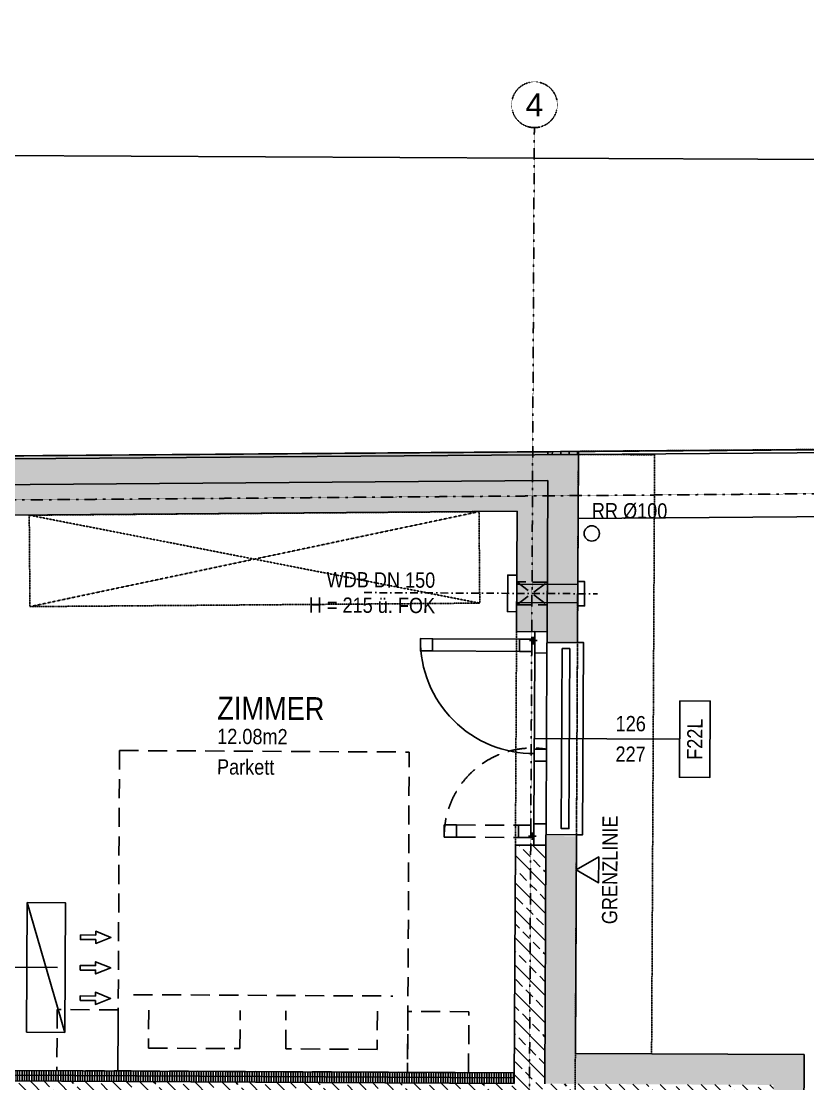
# Model space of a CAD drawing. Header units: millimetres. Extents: x -89828 to -25315, y -35442 to 69272.
# Drawn here: x -75970 to -70811, y 34808 to 41773 of the extents above; entities that cross this region are included whole.
import ezdxf
from ezdxf.enums import TextEntityAlignment as Align

# ---------------------------------------------------------------- set-up
doc = ezdxf.new("R2010")
doc.units = ezdxf.units.MM
for name, pattern in [('HIDDEN2', [0.1875, 0.125, -0.0625]), ('STRICHLINIE', [0.75, 0.5, -0.25]), ('STRICHPUNKT', [1, 0.5, -0.25, 0, -0.25])]:
    doc.linetypes.add(name, pattern=pattern)
for name, color, linetype in [('01-BFL-G00-L04-M0', 10, 'Continuous'), ('01-TXT---------M0', 1, 'Continuous'), ('01-TXT---------PP', 1, 'Continuous'), ('01-TXT-G00-L04-M0', 1, 'Continuous'), ('02-ANS-G00-L04-M0', 8, 'Continuous'), ('02-AXO-G00-L04-M0', 8, 'STRICHPUNKT'), ('02-DIM-G00-L04-ACHSEN', 8, 'Continuous'), ('02-DIM-G00-L04-BEHÖRDE', 20, 'Continuous'), ('02-DIM-G00-L04-ROHBAU', 8, 'Continuous'), ('02-FIL-G00-L04-LILA', 223, 'Continuous'), ('02-FIL-G00-L04-ORANGE', 40, 'Continuous'), ('02-FIL-G00-L04-STB', 8, 'Continuous'), ('02-HID-G00-L04-M0', 8, 'HIDDEN2'), ('02-TWA---------M0', 4, 'Continuous'), ('02-TWA-G00-L04-M0', 4, 'Continuous'), ('02-TWB-G00-L04-M0', 5, 'Continuous'), ('02-WDA---------M0', 8, 'Continuous'), ('02-WDA-G00-L04-M0', 8, 'Continuous'), ('02-ZWA-G00-L04-M0', 2, 'Continuous'), ('03-SYM-G00-L04-M0', 8, 'Continuous'), ('04-HLP---------M0', 8, 'HIDDEN2'), ('04-STO---------M0', 1, 'Continuous'), ('04-SYM---------EP', 8, 'Continuous'), ('04-SYM-G00-L04-EP', 8, 'Continuous'), ('04-TXT---------EP', 8, 'Continuous'), ('04-TXT-G00-L04-M0', 8, 'Continuous'), ('04-TXT-G00-L04-POS', 8, 'Continuous'), ('05-SYM---------M0', 8, 'Continuous'), ('05-TXT---------PP', 8, 'Continuous'), ('05-TXT--------M0', 8, 'Continuous'), ('05-TXT-G00-L04-M0', 8, 'Continuous'), ('07-SAN---------M0', 8, 'Continuous'), ('07-SAN-G00-L04-KLIMA', 8, 'Continuous'), ('07-SAN-G00-L04-M0', 8, 'Continuous'), ('07_MOB-G00-L04-M0', 6, 'HIDDEN2'), ('09-VER-G00-L04-GRUNDSTÜCKSGRENZE', 161, 'Continuous')]:
    doc.layers.add(name, color=color, linetype=linetype)
doc.styles.add('ARIAL', font='arial.ttf', dxfattribs={"width": 0.85})
doc.styles.get("Standard").update_dxf_attribs({"font": 'arial.ttf'})
doc.dimstyles.new('pp chromy&schneider', dxfattribs={"dimscale": 0.005, "dimtxt": 25, "dimasz": 10, "dimexe": 0, "dimexo": 0, "dimgap": 5, "dimtad": 1, "dimdec": 1, "dimlfac": 100, "dimrnd": 0.1, "dimzin": 9, "dimdsep": 46, "dimtxsty": 'ARIAL', "dimblk": 'c&s kote', "dimcen": 0, "dimse1": 1, "dimse2": 1, "dimclrd": 8, "dimclrt": 8, "dimadec": 0, "dimazin": 0, "dimtfac": 0.75, "dimtdec": 1, "dimtix": 1, "dimtmove": 2, "dimatfit": 0, "dimldrblk": 'NONE', "dimfxl": 1, "dimtolj": 1, "dimlwd": -1, "dimarcsym": 0})
pattern_1 = [(89.70755, (-111790.204, -17025.04), (-27.252854, 47.764726), [31.75, -63.5]), (209.70755, (-111790.204, -17025.04), (-27.739039, -47.484027), [31.75, -63.5]), (149.70755, (-111790.204, -17025.04), (-54.991893, 0.280699), [-63.5, 31.75])]
pattern_2 = [(134.70755, (-111790.2, -17025.04), (-90.25976, -89.34302), []), (134.70755, (-111789.75, -16935.24), (-90.25976, -89.34302), [63.5, -31.75])]

# ---------------------------------------------------------------- blocks, each defined once
blk = doc.blocks.new('05-TXT')
at = {"layer": '05-TXT--------M0'}
blk.add_line((-0.4, 0), (0.4, 0), dxfattribs=at)
at = {"layer": '05-TXT--------M0', "color": 8, "style": 'ARIAL', "width": 0.85}
blk.add_attdef('BREITE', text='', height=0.1, dxfattribs=at).set_placement((0, 0.05), align=Align.CENTER)
blk.add_attdef('HÖHE', text='', height=0.1, rotation=360, dxfattribs=at).set_placement((0, -0.06), align=Align.TOP_CENTER)
blk = doc.blocks.new('01-SQM')
at = {"layer": '01-TXT---------M0', "color": 1, "style": 'ARIAL', "width": 0.85}
blk.add_attdef('ROOM', (0, 0), '', height=0.15, dxfattribs=at)
blk.add_attdef('AREA', text='', height=0.1, dxfattribs=at).set_placement((0, -0.06), align=Align.TOP_LEFT)
at = {"layer": '01-TXT---------PP', "color": 1, "style": 'ARIAL', "width": 0.85}
blk.add_attdef('NR', text='', height=0.15, dxfattribs=at).set_placement((-0.1173, 0), align=Align.RIGHT)
blk.add_attdef('FLOOR', text='', height=0.1, dxfattribs=at).set_placement((0, -0.26), align=Align.TOP_LEFT)
blk = doc.blocks.new('FENSTER_140')
at = {"layer": '02-WDA---------M0'}
for points in [[(0.07, -0.2), (0.07, -0.4)], [(1.33, -0.2), (1.33, -0.4)]]:
    blk.add_lwpolyline(points, dxfattribs=at)
at = {"layer": '04-HLP---------M0', "linetype": 'Continuous'}
for points in [[(0.13, 0.55), (0.13, 0.63), (0.05, 0.63), (0.05, 0.55)], [(0.13, -0.1), (0.13, -0.02), (0.05, -0.02), (0.05, -0.1)]]:
    blk.add_lwpolyline(points, close=True, dxfattribs=at)
for points in [[(0.05, 0.55), (0.05, -0.02)], [(0.13, 0.55), (0.13, -0.02)]]:
    blk.add_lwpolyline(points, dxfattribs=at)
at = {"layer": '04-HLP---------M0'}
for points in [[(1.27, 0.3874), (1.27, 0.4674), (1.35, 0.4674), (1.35, 0.3874)], [(1.27, -0.1), (1.27, -0.02), (1.35, -0.02), (1.35, -0.1)]]:
    blk.add_lwpolyline(points, close=True, dxfattribs=at)
for points in [[(1.27, 0.3874), (1.27, -0.02)], [(1.35, 0.3874), (1.35, -0.02)], [(0.034, -0.11), (0.084, -0.11)], [(0.059, -0.135), (0.059, -0.085)], [(1.366, -0.11), (1.316, -0.11)], [(1.341, -0.135), (1.341, -0.085)]]:
    blk.add_lwpolyline(points, dxfattribs=at)
at = {"layer": '04-HLP---------M0', "linetype": 'Continuous'}
blk.add_arc((0.059, -0.11), 0.74, 359.09057, 90.46457, dxfattribs=at)
at = {"layer": '04-HLP---------M0'}
blk.add_arc((1.341, -0.11), 0.5775, 89.17818, 188.24632, dxfattribs=at)
at = {"layer": '04-STO---------M0'}
for points in [[(0.14, -0.2), (0, -0.2), (0, -0.12), (0.14, -0.12)], [(0.77, -0.2), (0.85, -0.2), (0.85, -0.12), (0.77, -0.12)], [(1.26, -0.2), (1.4, -0.2), (1.4, -0.12), (1.26, -0.12)]]:
    blk.add_lwpolyline(points, close=True, dxfattribs=at)
at = {"layer": '04-SYM---------EP'}
for p, q in [((1.26, -0.12), (0.14, -0.12)), ((1.26, -0.2), (0.14, -0.2))]:
    blk.add_line(p, q, dxfattribs=at)
blk = doc.blocks.new('04-TXT')
blk.add_line((0, 0), (0.9529, 0))
at = {"layer": '04-TXT---------EP', "color": 8, "style": 'ARIAL', "width": 0.85}
blk.add_attdef('WIDTH', text='', height=0.1, dxfattribs=at).set_placement((0.6322, 0.05), align=Align.CENTER)
blk.add_attdef('HEIGHT', text='', height=0.1, dxfattribs=at).set_placement((0.6322, -0.05), align=Align.TOP_CENTER)
blk = doc.blocks.new('03-rar')
blk.add_circle((0, 0), 0.05)
at = {"layer": '01-TXT---------M0', "color": 8, "style": 'ARIAL', "width": 0.85}
blk.add_attdef('RR', text='', height=0.1, dxfattribs=at).set_placement((0, 0.1), align=Align.CENTER)
blk = doc.blocks.new('BETT')
for points in [[(0, 0.95), (-0.4, 0.95), (-0.4, 1.35), (0, 1.35)], [(0, -1.35), (-0.4, -1.35), (-0.4, -0.95), (0, -0.95)]]:
    blk.add_lwpolyline(points, close=True)
at = {"flags": 128}
blk.add_lwpolyline([(-2.1, 0.95), (-2.1, -0.95), (0, -0.95), (0, 0.95)], close=True, dxfattribs=at)
for points in [[(-0.5, 0.85), (-0.5, -0.85)], [(-0.4, 0.75), (-0.15, 0.75), (-0.15, 0.15), (-0.4, 0.15)], [(-0.4, -0.75), (-0.15, -0.75), (-0.15, -0.15), (-0.4, -0.15)]]:
    blk.add_lwpolyline(points)
blk = doc.blocks.new('01-HK3')
blk.add_lwpolyline([(0, 0), (0.0423, 0.0732), (-0.0423, 0.0732)], close=True)
at = {"color": 0, "style": 'ARIAL', "width": 0.85}
blk.add_attdef('HEIGHT', text='', height=0.05, dxfattribs=at).set_placement((0, 0.35), align=Align.TOP_CENTER)
blk = doc.blocks.new('WANDLÜFER')
at = {"layer": '02-TWA---------M0', "linetype": 'HIDDEN2', "ltscale": 0.75}
for points in [[(0.075, 0), (0.075, -0.2), (-0.075, -0.2), (-0.075, 0), (0.075, 0)], [(-0.075, 0), (0.075, -0.2)], [(0.075, 0), (-0.075, -0.2)]]:
    blk.add_lwpolyline(points, dxfattribs=at)
at = {"layer": '07-SAN---------M0', "linetype": 'STRICHPUNKT', "ltscale": 0.1}
blk.add_lwpolyline([(0, 1), (0, -0.53)], dxfattribs=at)
at = {"layer": '07-SAN---------M0'}
for points in [[(0, 0), (-0.12, 0), (-0.12, 0.06), (0.12, 0.06), (0.12, 0)], [(0.08, -0.4), (-0.08, -0.4), (-0.08, -0.445), (0.08, -0.445)]]:
    blk.add_lwpolyline(points, close=True, dxfattribs=at)
for points in [[(-0.06, 0), (-0.06, -0.4)], [(0.06, 0), (0.06, -0.4)]]:
    blk.add_lwpolyline(points, dxfattribs=at)
blk = doc.blocks.new('c&s kote')
at = {"color": 8}
for p, q in [((0, -2), (0, 2)), ((0, 2), (0, -2)), ((-2, 0), (2, 0)), ((2, 0), (-2, 0))]:
    blk.add_line(p, q, dxfattribs=at)
blk.add_circle((0, 0), 0.5, dxfattribs=at)
blk = doc.blocks.new('*D358')
at = {"layer": '02-DIM-G00-L04-ROHBAU', "color": 8, "transparency": 16777216}
blk.add_arc((-84106.7, 21100.8), 1076, 180.01712, 269.70489, dxfattribs=at)
at = {"layer": 'Defpoints', "color": 0, "transparency": 16777216}
for p in [(-84004.5, 41133.9), (-89295.3, 21099.5), (-71706.6, 21103.9), (-85039.4, 20564.2), (-84118.8, 18734.2)]:
    blk.add_point(p, dxfattribs=at)
at = {"layer": '02-DIM-G00-L04-ROHBAU', "color": 8, "transparency": 16777216, "xscale": 0.05, "yscale": 0.05, "zscale": 0.05}
for p, rotation in [((-85182.7, 21100.5), 90.01578644530409), ((-84112.2, 20024.8), 359.7062180805232)]:
    blk.add_blockref('c&s kote', p, dxfattribs=dict(at, rotation=rotation))
at = {"layer": '02-DIM-G00-L04-ROHBAU', "color": 8, "transparency": 16777216, "insert": (-84869.4, 20341.8), "char_height": 0.125, "attachment_point": 5, "rotation": 314.861, "style": 'ARIAL'}
blk.add_mtext('\\A1;90°', dxfattribs=at)
blk = doc.blocks.new('_None')
blk = doc.blocks.new('*D369')
at = {"layer": '02-DIM-G00-L04-ACHSEN', "color": 8, "transparency": 16777216}
blk.add_line((-76555.6, 40895.9), (-72605.7, 40875.7), dxfattribs=at)
at = {"layer": 'Defpoints', "color": 0, "transparency": 16777216}
for p in [(-76554.6, 41095.9), (-72604.6, 41075.7), (-72605.7, 40875.7)]:
    blk.add_point(p, dxfattribs=at)
at = {"layer": '02-DIM-G00-L04-ACHSEN', "color": 8, "transparency": 16777216, "xscale": 0.05, "yscale": 0.05, "zscale": 0.05}
for p, rotation in [((-76555.6, 40895.9), 179.7075493181492), ((-72605.7, 40875.7), 359.7075493181492)]:
    blk.add_blockref('c&s kote', p, dxfattribs=dict(at, rotation=rotation))
at = {"layer": '02-DIM-G00-L04-ACHSEN', "color": 8, "transparency": 16777216, "insert": (-74580.6, 40885.9), "char_height": 0.125, "attachment_point": 5, "rotation": 359.70755, "style": 'ARIAL'}
blk.add_mtext('\\A1;395000', dxfattribs=at)
blk = doc.blocks.new('*D370')
at = {"layer": '02-DIM-G00-L04-ACHSEN', "color": 8, "transparency": 16777216}
blk.add_line((-72605.6, 40875.7), (-70025.7, 40862.5), dxfattribs=at)
at = {"layer": 'Defpoints', "color": 0, "transparency": 16777216}
for p in [(-72604.6, 41075.7), (-70024.7, 41062.5), (-70025.7, 40862.5)]:
    blk.add_point(p, dxfattribs=at)
at = {"layer": '02-DIM-G00-L04-ACHSEN', "color": 8, "transparency": 16777216, "xscale": 0.05, "yscale": 0.05, "zscale": 0.05}
for p, rotation in [((-72605.7, 40875.7), 179.7075493181492), ((-70025.7, 40862.5), 359.7075493181492)]:
    blk.add_blockref('c&s kote', p, dxfattribs=dict(at, rotation=rotation))
at = {"layer": '02-DIM-G00-L04-ACHSEN', "color": 8, "transparency": 16777216, "insert": (-71315.7, 40869.2), "char_height": 0.125, "attachment_point": 5, "rotation": 359.70755, "style": 'ARIAL'}
blk.add_mtext('\\A1;258000', dxfattribs=at)
blk = doc.blocks.new('türachse&qualität')
at = {"layer": '05-SYM---------M0'}
blk.add_line((-0.4, 0), (-0.4, 0), dxfattribs=at)
at = {"layer": '05-TXT---------PP'}
blk.add_lwpolyline([(-0.5, -0.25), (-0.5, 0.25), (-0.7, 0.25), (-0.7, -0.25)], close=True, dxfattribs=at)
at = {"layer": '05-TXT---------PP', "color": 8, "style": 'ARIAL', "text_generation_flag": 6, "width": 0.85}
blk.add_attdef('POS.NR.', text='', height=0.1, rotation=270, dxfattribs=at).set_placement((-0.6529, -0.0112), align=Align.TOP_CENTER)
blk = doc.blocks.new('KLIMAGERÄT')
for points in [[(-0.425, 0), (0.425, 0), (0.425, -0.25), (-0.425, -0.25), (-0.425, 0)], [(-0.215, -0.35), (-0.215, -0.45), (-0.24, -0.45), (-0.2, -0.55), (-0.2, -0.55), (-0.16, -0.45), (-0.185, -0.45), (-0.185, -0.35), (-0.215, -0.35)], [(-0.015, -0.35), (-0.015, -0.45), (-0.04, -0.45), (0, -0.55), (0, -0.55), (0.04, -0.45), (0.015, -0.45), (0.015, -0.35), (-0.015, -0.35)], [(0.215, -0.35), (0.215, -0.45), (0.24, -0.45), (0.2, -0.55), (0.2, -0.55), (0.16, -0.45), (0.185, -0.45), (0.185, -0.35), (0.215, -0.35)]]:
    blk.add_lwpolyline(points, close=True)
blk.add_lwpolyline([(-0.425, -0.25), (0.425, 0)])
blk = doc.blocks.new('*D401')
at = {"layer": '02-DIM-G00-L04-ROHBAU', "color": 8, "transparency": 16777216}
blk.add_arc((-84017.6, 38567), 783.2, 89.71121, 180.37637, dxfattribs=at)
at = {"layer": 'Defpoints', "color": 0, "transparency": 16777216}
for p in [(-84004.5, 41133.9), (-84408.4, 39245.7), (-66186.8, 38685.2), (-89206.3, 38532.5), (-84118.8, 18734.2)]:
    blk.add_point(p, dxfattribs=at)
at = {"layer": '02-DIM-G00-L04-ROHBAU', "color": 8, "transparency": 16777216, "xscale": 0.05, "yscale": 0.05, "zscale": 0.05}
for p, rotation in [((-84013.6, 39350.1), 359.709378319148), ((-84800.7, 38561.8), 270.3781979327374)]:
    blk.add_blockref('c&s kote', p, dxfattribs=dict(at, rotation=rotation))
at = {"layer": '02-DIM-G00-L04-ROHBAU', "color": 8, "transparency": 16777216, "insert": (-84571.9, 39120.4), "char_height": 0.125, "attachment_point": 5, "rotation": 45.04379, "style": 'ARIAL'}
blk.add_mtext('\\A1;91°', dxfattribs=at)
blk = doc.blocks.new('*D400')
at = {"layer": '02-DIM-G00-L04-ROHBAU', "color": 8, "transparency": 16777216}
blk.add_arc((-84037, 34766.4), 799.5, 89.71113, 179.70397, dxfattribs=at)
at = {"layer": 'Defpoints', "color": 0, "transparency": 16777216}
for p in [(-84004.5, 41133.9), (-84433.2, 35460.8), (-89225.4, 34792.9), (-66207.2, 34675.4), (-84118.8, 18734.2)]:
    blk.add_point(p, dxfattribs=at)
at = {"layer": '02-DIM-G00-L04-ROHBAU', "color": 8, "transparency": 16777216, "xscale": 0.05, "yscale": 0.05, "zscale": 0.05}
for p, rotation in [((-84032.9, 35565.8), 359.7093409936003), ((-84836.4, 34770.5), 269.7057576421179)]:
    blk.add_blockref('c&s kote', p, dxfattribs=dict(at, rotation=rotation))
at = {"layer": '02-DIM-G00-L04-ROHBAU', "color": 8, "transparency": 16777216, "insert": (-84599.5, 35334.6), "char_height": 0.125, "attachment_point": 5, "rotation": 44.70755, "style": 'ARIAL'}
blk.add_mtext('\\A1;90°', dxfattribs=at)

msp = doc.modelspace()

# ---------------------------------------------------------------- hatches: boundary and pattern name
at = {"layer": '02-FIL-G00-L04-LILA', "true_color": 0x636466}
h = msp.add_hatch(dxfattribs=at)
h.set_pattern_fill('HONEY', color=251, scale=10, angle=197.04654128, style=0)
h.set_pattern_definition(pattern_1)
h.paths.add_polyline_path([(-72515.5764, 38931.904), (-72515.4743, 38951.9054), (-84116.0842, 38862.0055), (-84116.1863, 38842.0041)])
h = msp.add_hatch(dxfattribs=at)
h.set_pattern_fill('HONEY', color=251, scale=10, angle=197.04654128, style=0)
h.set_pattern_definition(pattern_1)
h.paths.add_polyline_path([(-72315.5658, 38933.454), (-72315.4693, 38952.3651), (-72515.4798, 38950.8303), (-72515.5764, 38931.904)])
h = msp.add_hatch(dxfattribs=at)
h.set_pattern_fill('HONEY', color=251, scale=10, angle=197.04654128, style=0)
h.set_pattern_definition(pattern_1)
h.paths.add_polyline_path([(-72516.4442, 38761.8921), (-72521.5002, 37771.3368), (-72521.8065, 37711.3376), (-72321.8091, 37710.3167), (-72315.5658, 38933.454), (-84316.1969, 38840.4541), (-84321.9268, 37717.8742), (-84121.9294, 37716.8534), (-84121.6232, 37776.8526), (-84117.0541, 38671.9923)])
h = msp.add_hatch(dxfattribs=at)
h.set_pattern_fill('HONEY', color=251, scale=10, angle=197.04654128, style=0)
h.set_pattern_definition(pattern_1)
h.paths.add_polyline_path([(-72335.6093, 35006.6583), (-72328.3425, 36430.3334), (-72528.3399, 36431.3543), (-72528.6461, 36371.355), (-72536.6275, 34807.6817), (-71036.6471, 34800.0254), (-71040.5263, 34040.0353), (-71040.8325, 33980.0361), (-70840.8351, 33979.0153), (-70835.6288, 34999.002)])
at = {"layer": '02-FIL-G00-L04-ORANGE', "true_color": 0x636466}
h = msp.add_hatch(dxfattribs=at)
h.set_pattern_fill('GRATE', color=251, scale=20, angle=197.04654128, style=0)
h.set_pattern_definition([(89.70755, (-111790.204, -17025.04), (-15.8747932, 0.0810293), []), (179.70755, (-111790.204, -17025.04), (-0.32412, -63.49917), [])])
h.paths.add_polyline_path([(-72736.2676, 34878.7017), (-76036.2246, 34895.5455), (-76036.5819, 34825.5465), (-72736.6249, 34808.7026)])
at = {"layer": '02-FIL-G00-L04-STB', "true_color": 0x636466}
h = msp.add_hatch(dxfattribs=at)
h.set_pattern_fill('ANSI33', color=251, scale=20, angle=197.04654128, style=0)
h.set_pattern_definition(pattern_2)
h.paths.add_polyline_path([(-72516.4442, 38761.8921), (-84117.0541, 38671.9923), (-84121.6232, 37776.8526), (-84041.6242, 37776.4443), (-83921.6258, 37775.8318), (-83918.0645, 38473.5284), (-72717.4756, 38560.3282), (-72721.4976, 37772.3576), (-72521.5002, 37771.3368)])
h = msp.add_hatch(dxfattribs=at)
h.set_pattern_fill('ANSI33', color=251, scale=20, angle=197.04654128, style=0)
h.set_pattern_definition(pattern_2)
h.paths.add_polyline_path([(-76501.3783, 31927.8811), (-78931.3466, 31940.2843), (-78920.5767, 34050.2569), (-76490.6084, 34037.8536), (-76487.5969, 34627.846), (-71237.6653, 34601.0489), (-71240.5236, 34041.0562), (-71040.5263, 34040.0353), (-71036.6471, 34800.0254), (-72536.6275, 34807.6817), (-72528.6461, 36371.355), (-72608.6451, 36371.7634), (-72608.645, 36371.7751), (-72728.6433, 36372.4051), (-72736.6249, 34808.7026), (-76686.5735, 34828.8642), (-76689.5849, 34238.8719), (-79119.5533, 34251.2751), (-79132.3648, 31741.3078), (-78222.3767, 31736.663), (-78225.3371, 31156.6705), (-78145.3382, 31156.2622), (-78025.3397, 31155.6497), (-78022.3793, 31735.6421), (-76502.3991, 31727.8837)])

# ---------------------------------------------------------------- linework, layer by layer
at = {"layer": '01-BFL-G00-L04-M0', "color": 251, "linetype": 'STRICHLINIE', "ltscale": 0.5, "true_color": 0x636466}
msp.add_lwpolyline([(-72381.8572, 25963.6229), (-72315.5535, 38953.4547), (-69315.9307, 38976.6668)], dxfattribs=at)
at = {"layer": '02-ANS-G00-L04-M0', "color": 251, "true_color": 0x636466}
for points in [[(-69931.7044, 25969.7081), (-65981.7871, 25979.5184), (-65978.0616, 24479.523), (-57548.0876, 24500.4603), (-57551.8131, 26000.4557), (-47043.7455, 26026.5543), (-46972.546, 37026.7651), (-69745.5532, 36970.2044), (-69735.4302, 38953.4489), (-72315.5658, 38933.454)], [(-72317.7098, 38513.4247), (-69737.5741, 38533.4197)], [(-72321.8601, 37700.3169), (-72281.8606, 37700.1127), (-72288.2919, 36440.1291), (-72328.2914, 36440.3333)]]:
    msp.add_lwpolyline(points, dxfattribs=at)
msp.add_lwpolyline([(-72422.063, 37660.8278), (-72428.0859, 36480.8432), (-72378.0866, 36480.588), (-72372.0636, 37660.5726)], close=True, dxfattribs=at)
at = {"layer": '02-AXO-G00-L04-M0', "color": 251, "true_color": 0x636466}
for points in [[(-72604.6351, 41075.705), (-72718.9693, 18675.9968)], [(-89206.3327, 38532.5495), (-68186.7269, 38695.4426)]]:
    msp.add_lwpolyline(points, dxfattribs=at)
msp.add_circle((-72603.8695, 41225.7031), 150, dxfattribs=at)
at = {"layer": '02-HID-G00-L04-M0', "color": 251, "true_color": 0x636466}
for points in [[(-71835.6158, 35004.1062), (-71815.5724, 38930.9019), (-72315.5658, 38933.454)], [(-72721.4976, 37772.3576), (-72728.6433, 36372.4051)]]:
    msp.add_lwpolyline(points, dxfattribs=at)
at = {"layer": '02-HID-G00-L04-M0', "color": 251, "ltscale": 0.5, "true_color": 0x636466}
msp.add_lwpolyline([(-72328.2914, 36440.3333), (-72321.8601, 37700.3169)], dxfattribs=at)
at = {"layer": '02-TWA-G00-L04-M0', "color": 251, "true_color": 0x636466}
msp.add_line((-76686.5735, 34828.8642), (-72736.6249, 34808.7026), dxfattribs=at)
for points in [[(-84117.0541, 38671.9923), (-72516.4442, 38761.8921)], [(-72521.5002, 37771.3368), (-72516.4442, 38761.8921)], [(-83918.0645, 38473.5284), (-72717.4756, 38560.3282)], [(-72721.4976, 37772.3576), (-72717.4756, 38560.3282)], [(-72521.5002, 37771.3368), (-72721.4976, 37772.3576)], [(-72736.6249, 34808.7026), (-72728.6433, 36372.4051)], [(-72528.6461, 36371.355), (-72728.6433, 36372.4051)], [(-72536.6275, 34807.6817), (-72528.6461, 36371.355)]]:
    msp.add_lwpolyline(points, dxfattribs=at)
at = {"layer": '02-TWB-G00-L04-M0', "color": 251, "true_color": 0x636466}
msp.add_lwpolyline([(-69211.9234, 59540.7687), (-69190.7391, 57152.0344), (-67523.2522, 57171.7204), (-67498.9037, 54260.9805), (-69156.8299, 54244.226), (-69114.9606, 49707.1733), (-67457.0344, 49723.9278), (-67491.4634, 42978.7972), (-69334.1592, 42968.7834), (-69320.9786, 38975.2953), (-84316.0948, 38860.4555), (-84276.4929, 69272.143)], dxfattribs=at)
at = {"layer": '02-WDA-G00-L04-M0', "color": 251, "true_color": 0x636466}
msp.add_lwpolyline([(-72315.5658, 38933.454), (-72315.4693, 38952.3651), (-72515.4798, 38950.8303), (-72515.5764, 38931.904)], close=True, dxfattribs=at)
for points in [[(-72315.5658, 38933.454), (-84316.1969, 38840.4541)], [(-72321.8601, 37700.3169), (-72315.5658, 38933.454)], [(-72335.6093, 35006.6583), (-72328.2914, 36440.3333)], [(-72353.474, 31506.7039), (-70853.4935, 31499.0476), (-70835.6288, 34999.002), (-72335.6093, 35006.6583)]]:
    msp.add_lwpolyline(points, dxfattribs=at)
at = {"layer": '02-ZWA-G00-L04-M0', "color": 251, "true_color": 0x636466}
msp.add_line((-76036.2246, 34895.5455), (-72736.2676, 34878.7017), dxfattribs=at)
at = {"layer": '07_MOB-G00-L04-M0', "color": 251, "true_color": 0x636466}
msp.add_lwpolyline([(-75917.648, 38535.0016), (-75913.0025, 37935.5462), (-72962.8185, 37958.4089), (-72967.4681, 38558.3909)], close=True, dxfattribs=at)
for points in [[(-75917.648, 38535.0016), (-72962.8185, 37958.4089)], [(-72967.4681, 38558.3909), (-75913.0025, 37935.5462)]]:
    msp.add_lwpolyline(points, dxfattribs=at)
at = {"layer": '09-VER-G00-L04-GRUNDSTÜCKSGRENZE', "color": 251, "true_color": 0x636466}
msp.add_lwpolyline([(-29794.5334, -9443.9018), (-40957.6036, -9316.6054), (-57452.7981, -9113.1801), (-57360.3311, 20830.8382), (-84278.385, 20779.7671), (-84408.3801, 20780.4306), (-84325.8559, 36948.1189), (-84316.0948, 38860.4555), (-69322.3224, 38976.651), (-46959.5657, 39032.1927), (-47077.253, 20849.6952), (-46943.0344, 20850.6028), (-29794.5355, 20883.1383)], close=True, dxfattribs=at)

# ---------------------------------------------------------------- block references
at = {"layer": '01-TXT-G00-L04-M0', "color": 251, "true_color": 0x636466, "xscale": 999.9999999999995, "yscale": 999.9999999999995, "zscale": 999.9999999999995, "rotation": 359.707549318149}
msp.add_blockref('01-SQM', (-74684.4602, 37195.3285), dxfattribs=at).add_auto_attribs({'ROOM': 'ZIMMER', 'AREA': '12.08m2', 'FLOOR': 'Parkett'})
at = {"layer": '02-DIM-G00-L04-BEHÖRDE', "color": 251, "true_color": 0x636466}
ref = msp.add_blockref('01-HK3', (-72329.4625, 36210.8954), dxfattribs=dict(at, xscale=-2000.000000016443, yscale=2000.000000014344, zscale=2000, rotation=269.7075493081418))
ref.add_attrib('HEIGHT', 'GRENZLINIE', dxfattribs={"layer": '0', "color": 0, "extrusion": (0, 0, -1), "height": 100, "rotation": 90.29245069, "style": 'ARIAL', "text_generation_flag": 4, "width": 0.85}).set_placement((72029.4664, 36209.3642), align=Align.BOTTOM_CENTER)
at = {"layer": '03-SYM-G00-L04-M0', "color": 251, "true_color": 0x636466}
ref = msp.add_blockref('03-rar', (-72228.2104, 38415.1154), dxfattribs=dict(at, xscale=999.9999999999995, yscale=999.9999999999995, zscale=999.9999999999995, rotation=359.7075493815142))
ref.add_attrib('RR', 'RR %%c100', (-72227.7, 38515.1141), dxfattribs={"layer": '01-TXT---------M0', "color": 8, "height": 100, "rotation": 359.70754938, "style": 'ARIAL', "width": 0.85})
at = {"layer": '04-SYM-G00-L04-EP', "color": 251, "true_color": 0x636466, "xscale": -999.9999999999995, "yscale": 999.9999999999995, "zscale": 999.9999999999995, "rotation": 89.70754929980222}
msp.add_blockref('FENSTER_140', (-72721.4976, 37772.3576), dxfattribs=at)
at = {"layer": '04-TXT-G00-L04-M0', "color": 251, "true_color": 0x636466, "xscale": 999.9999999999995, "yscale": 999.9999999999995, "zscale": 999.9999999999995, "rotation": 359.7075493164815}
msp.add_blockref('04-TXT', (-72605.0721, 37071.7543), dxfattribs=at).add_auto_attribs({'WIDTH': '126', 'HEIGHT': '227'})
at = {"layer": '04-TXT-G00-L04-POS', "color": 251, "true_color": 0x636466}
ref = msp.add_blockref('türachse&qualität', (-72152.1521, 37069.4425), dxfattribs=dict(at, xscale=999.9999999999995, yscale=999.9999999999995, zscale=999.9999999999995, rotation=179.7075326359871))
ref.add_attrib('POS.NR.', 'F22L', dxfattribs={"layer": '05-TXT---------PP', "color": 8, "height": 100, "rotation": 89.70753263, "style": 'ARIAL', "width": 0.85}).set_placement((-71552.1599, 37066.3799), align=Align.MIDDLE_CENTER)
at = {"layer": '05-TXT-G00-L04-M0', "color": 251, "true_color": 0x636466, "xscale": 999.9999999999995, "yscale": 999.9999999999995, "zscale": 999.9999999999995, "rotation": 359.7075493306552}
msp.add_blockref('05-TXT', (-76132.778, 35571.0472), dxfattribs=at).add_auto_attribs({'BREITE': '80', 'HÖHE': '200'})
at = {"layer": '07-SAN-G00-L04-KLIMA', "color": 251, "true_color": 0x636466, "xscale": 999.9999999999995, "yscale": 999.9999999999995, "zscale": 999.9999999999995, "rotation": 89.7075493164773}
msp.add_blockref('KLIMAGERÄT', (-75932.7806, 35570.0263), dxfattribs=at)
at = {"layer": '07-SAN-G00-L04-M0', "color": 251, "true_color": 0x636466, "xscale": -999.9999999999995, "yscale": 999.9999999999995, "zscale": 999.9999999999995, "rotation": 89.70754930980723}
msp.add_blockref('WANDLÜFER', (-72720.2216, 38022.3544), dxfattribs=at)
at = {"layer": '07_MOB-G00-L04-M0', "color": 251, "true_color": 0x636466, "xscale": -999.9999999999995, "yscale": 999.9999999999995, "zscale": 999.9999999999995, "rotation": 89.70754930980723}
msp.add_blockref('BETT', (-74386.2461, 34887.1236), dxfattribs=at)

# ---------------------------------------------------------------- texts
at = {"layer": '02-AXO-G00-L04-M0', "color": 251, "true_color": 0x636466, "insert": (-72603.8695, 41225.7031), "char_height": 150, "width": 246.7, "attachment_point": 5, "rotation": 359.7075}
msp.add_mtext('{\\fArial|b0|i0|c0|p34;4}', dxfattribs=at)
at = {"layer": '07-SAN-G00-L04-M0', "color": 251, "true_color": 0x636466, "insert": (-73255.2146, 38025.0851), "char_height": 100, "width": 1538, "attachment_point": 6, "rotation": 359.70754933, "style": 'ARIAL'}
msp.add_mtext('WDB DN 150\\PH = 215 ü. FOK', dxfattribs=at)

# ---------------------------------------------------------------- dimensions: what is measured, and where the dimension line sits
at = {"layer": '02-DIM-G00-L04-ACHSEN', "color": 251, "true_color": 0x636466}
for base, p1, p2, picture, middle in [((-72605.656, 40875.7076), (-76554.5837, 41095.8666), (-72604.6351, 41075.705), '*D369', (-74580.6298, 40885.8773)), ((-70025.6896, 40862.5388), (-72604.6351, 41075.705), (-70024.6687, 41062.5362), '*D370', (-71315.6723, 40869.212))]:
    dim = msp.add_linear_dim(base=base, p1=p1, p2=p2, angle=359.70754932, dimstyle='pp chromy&schneider', override={"dimzin": 8}, dxfattribs=at)
    dim.commit()
    dim.dimension.update_dxf_attribs({"geometry": picture, "text_midpoint": middle})
at = {"layer": '02-DIM-G00-L04-ROHBAU', "color": 251, "true_color": 0x636466}
for base, line1, line2, picture, middle in [((-85039.3973, 20564.2), ((-84004.4866, 41133.893), (-84118.8208, 18734.1848)), ((-89295.316, 21099.4553), (-71706.5637, 21103.8928)), '*D358', (-84869.3597, 20341.837)), ((-84433.1849, 35460.7757), ((-66207.2204, 34675.3734), (-89225.4211, 34792.8646)), ((-84004.4866, 41133.893), (-84118.8208, 18734.1848)), '*D400', (-84599.4698, 35334.6346)), ((-84408.3585, 39245.6653), ((-89206.3327, 38532.5495), (-66186.753, 38685.2342)), ((-84004.4866, 41133.893), (-84118.8208, 18734.1848)), '*D401', (-84571.8502, 39120.3802))]:
    dim = msp.add_angular_dim_2l(base=base, line1=line1, line2=line2, dimstyle='pp chromy&schneider', override={"dimzin": 8}, dxfattribs=at)
    dim.commit()
    dim.dimension.update_dxf_attribs({"geometry": picture, "text_midpoint": middle})

doc.saveas('drawing.dxf')
